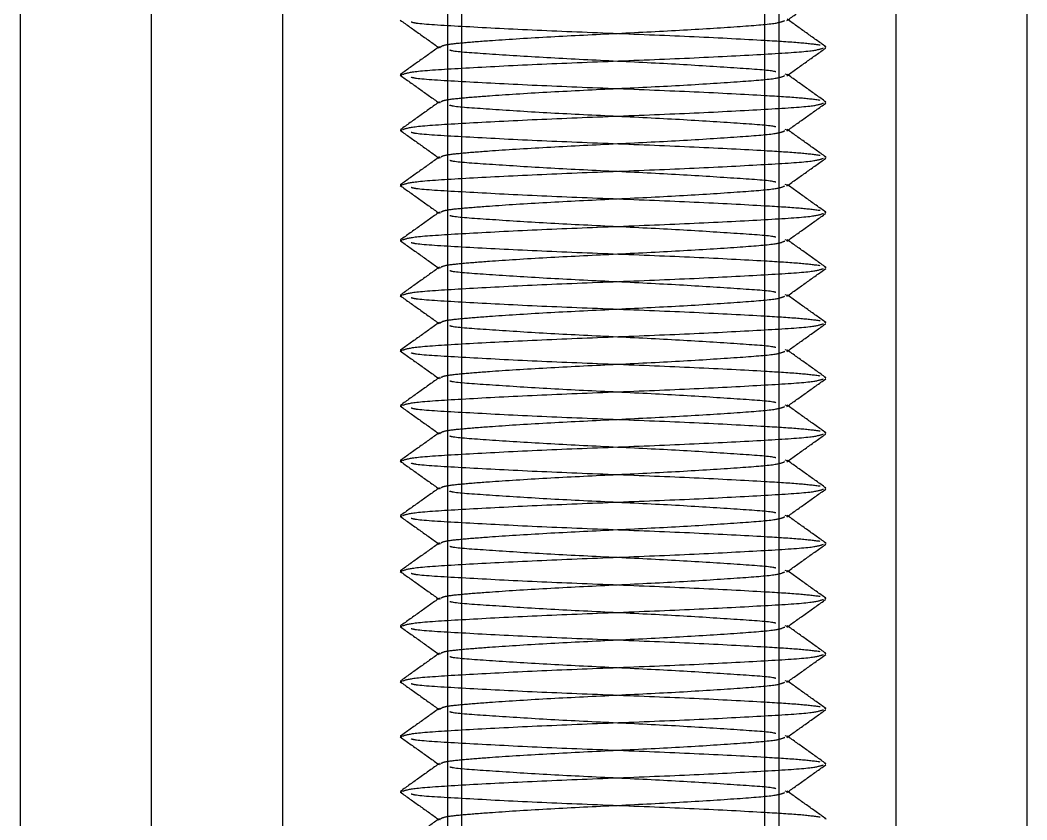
# Model space of a CAD drawing. Header units: metres. Extents: x 0 to 63075, y 0 to 44550.
# Drawn here: x 14248.49 to 14285, y 24705.82 to 24734.83 of the extents above; entities that cross this region are included whole.
import ezdxf

# ---------------------------------------------------------------- set-up
doc = ezdxf.new("R2010")
doc.units = ezdxf.units.M
doc.header["$LTSCALE"] = 75
doc.linetypes.add('HIDDEN2', pattern=[4.7625, 3.175, -1.5875])
for name, color, linetype in [('SDM', 7, 'Continuous'), ('SL4', 4, 'Continuous'), ('ST1', 7, 'HIDDEN2')]:
    doc.layers.add(name, color=color, linetype=linetype)

# ---------------------------------------------------------------- blocks, each defined once
blk = doc.blocks.new('A$Ca53c419a')
at = {"layer": 'SL4'}
for p, q in [((381.194, 204.642), (91.194, 204.642)), ((378.194, 199.885), (86.437, 199.885)), ((344.217, 195.122), (117.694, 195.122)), ((378.194, 172.892), (86.437, 172.892)), ((378.019, 168.135), (91.194, 168.135))]:
    blk.add_line(p, q, dxfattribs=at)
at = {"layer": 'ST1'}
for p, q in [((378.194, 204.642), (91.194, 204.642)), ((381.194, 195.122), (81.194, 195.122)), ((277.056, 190.806), (277.069, 190.862)), ((279.056, 190.806), (279.069, 190.862)), ((281.056, 190.806), (281.069, 190.862)), ((283.056, 190.806), (283.069, 190.862)), ((285.056, 190.806), (285.069, 190.862)), ((287.056, 190.806), (287.069, 190.862)), ((289.056, 190.806), (289.069, 190.862)), ((291.056, 190.806), (291.069, 190.862)), ((293.056, 190.806), (293.069, 190.862)), ((295.056, 190.806), (295.069, 190.862)), ((297.056, 190.806), (297.069, 190.862)), ((299.056, 190.806), (299.069, 190.862)), ((301.056, 190.806), (301.069, 190.862)), ((303.056, 190.806), (303.069, 190.862)), ((121.694, 189.135), (340.694, 189.135)), ((276.055, 189.403), (276.069, 189.456)), ((278.055, 189.403), (278.069, 189.456)), ((280.055, 189.403), (280.069, 189.456)), ((282.055, 189.403), (282.069, 189.456)), ((284.055, 189.403), (284.069, 189.456)), ((286.055, 189.403), (286.069, 189.456)), ((288.055, 189.403), (288.069, 189.456)), ((290.055, 189.403), (290.069, 189.456)), ((292.055, 189.403), (292.069, 189.456)), ((294.055, 189.403), (294.069, 189.456)), ((296.055, 189.403), (296.069, 189.456)), ((298.055, 189.403), (298.069, 189.456)), ((300.055, 189.403), (300.069, 189.456)), ((302.055, 189.403), (302.069, 189.456)), ((304.055, 189.403), (304.069, 189.456)), ((340.694, 188.635), (121.694, 188.635)), ((121.694, 177.635), (340.694, 177.635)), ((340.694, 177.135), (121.694, 177.135)), ((277.069, 176.814), (277.092, 176.902)), ((279.069, 176.814), (279.092, 176.902)), ((281.069, 176.814), (281.092, 176.902)), ((283.069, 176.814), (283.092, 176.902)), ((285.069, 176.814), (285.092, 176.902)), ((287.069, 176.814), (287.092, 176.902)), ((289.069, 176.814), (289.092, 176.902)), ((291.069, 176.814), (291.092, 176.902)), ((293.069, 176.814), (293.092, 176.902)), ((295.069, 176.814), (295.092, 176.902)), ((297.069, 176.814), (297.092, 176.902)), ((299.069, 176.814), (299.092, 176.902)), ((301.069, 176.814), (301.092, 176.902)), ((303.069, 176.814), (303.092, 176.902)), ((276.069, 175.408), (276.09, 175.466)), ((278.069, 175.408), (278.09, 175.466)), ((280.069, 175.408), (280.09, 175.466)), ((282.069, 175.408), (282.09, 175.466)), ((284.069, 175.408), (284.09, 175.466)), ((286.069, 175.408), (286.09, 175.466)), ((288.069, 175.408), (288.09, 175.466)), ((290.069, 175.408), (290.09, 175.466)), ((292.069, 175.408), (292.09, 175.466)), ((294.069, 175.408), (294.09, 175.466)), ((296.069, 175.408), (296.09, 175.466)), ((298.069, 175.408), (298.09, 175.466)), ((300.069, 175.408), (300.09, 175.466)), ((302.069, 175.408), (302.09, 175.466)), ((304.069, 175.408), (304.09, 175.466)), ((381.194, 172.892), (86.437, 172.892))]:
    blk.add_line(p, q, dxfattribs=at)
for points, knots in [([(276.093, 189.439), (275.926, 189.674), (275.591, 190.144), (275.256, 190.614), (275.088, 190.849)], [0, 0, 0, 0, 0.499908, 1, 1, 1, 1]), ([(277.056, 190.857), (276.889, 190.623), (276.555, 190.153), (276.221, 189.684), (276.053, 189.45)], [0, 0, 0, 0, 0.5000327, 1, 1, 1, 1]), ([(278.093, 189.439), (277.926, 189.674), (277.591, 190.144), (277.256, 190.614), (277.088, 190.849)], [0, 0, 0, 0, 0.499908, 1, 1, 1, 1]), ([(277.088, 190.771), (277.125, 190.666), (277.205, 190.439), (277.312, 188.718), (277.448, 186.178), (277.569, 183.135), (277.689, 180.092), (277.825, 177.553), (277.931, 175.843), (278.01, 175.618), (278.046, 175.515)], [0, 0, 0, 0, 0.111758, 0.239388, 0.372264, 0.501747, 0.63123, 0.764106, 0.891736, 1, 1, 1, 1]), ([(279.056, 190.857), (278.889, 190.623), (278.555, 190.153), (278.221, 189.684), (278.053, 189.45)], [0, 0, 0, 0, 0.500033, 1, 1, 1, 1]), ([(280.093, 189.439), (279.926, 189.674), (279.591, 190.144), (279.256, 190.614), (279.088, 190.849)], [0, 0, 0, 0, 0.499908, 1, 1, 1, 1]), ([(279.088, 190.771), (279.125, 190.666), (279.205, 190.439), (279.312, 188.718), (279.448, 186.178), (279.569, 183.135), (279.689, 180.092), (279.825, 177.553), (279.931, 175.843), (280.01, 175.618), (280.046, 175.515)], [0, 0, 0, 0, 0.111758, 0.239388, 0.372264, 0.501747, 0.63123, 0.764106, 0.891736, 1, 1, 1, 1]), ([(281.056, 190.857), (280.889, 190.623), (280.555, 190.153), (280.221, 189.684), (280.053, 189.45)], [0, 0, 0, 0, 0.5000327, 1, 1, 1, 1]), ([(282.093, 189.439), (281.926, 189.674), (281.591, 190.144), (281.256, 190.614), (281.088, 190.849)], [0, 0, 0, 0, 0.499908, 1, 1, 1, 1]), ([(281.088, 190.771), (281.125, 190.666), (281.205, 190.439), (281.312, 188.718), (281.448, 186.178), (281.569, 183.135), (281.689, 180.092), (281.825, 177.553), (281.931, 175.843), (282.01, 175.618), (282.046, 175.515)], [0, 0, 0, 0, 0.111758, 0.239388, 0.372264, 0.501747, 0.63123, 0.764106, 0.891736, 1, 1, 1, 1]), ([(283.056, 190.857), (282.889, 190.623), (282.555, 190.153), (282.221, 189.684), (282.053, 189.45)], [0, 0, 0, 0, 0.500033, 1, 1, 1, 1]), ([(284.093, 189.439), (283.926, 189.674), (283.591, 190.144), (283.256, 190.614), (283.088, 190.849)], [0, 0, 0, 0, 0.499908, 1, 1, 1, 1]), ([(283.088, 190.771), (283.125, 190.666), (283.205, 190.439), (283.312, 188.718), (283.448, 186.178), (283.569, 183.135), (283.689, 180.092), (283.825, 177.553), (283.931, 175.843), (284.01, 175.618), (284.046, 175.515)], [0, 0, 0, 0, 0.111758, 0.239388, 0.372264, 0.501747, 0.63123, 0.764106, 0.891736, 1, 1, 1, 1]), ([(285.056, 190.857), (284.889, 190.623), (284.555, 190.153), (284.221, 189.684), (284.053, 189.45)], [0, 0, 0, 0, 0.500033, 1, 1, 1, 1]), ([(286.093, 189.439), (285.926, 189.674), (285.591, 190.144), (285.256, 190.614), (285.088, 190.849)], [0, 0, 0, 0, 0.499908, 1, 1, 1, 1]), ([(285.088, 190.771), (285.125, 190.666), (285.205, 190.439), (285.312, 188.718), (285.448, 186.178), (285.569, 183.135), (285.689, 180.092), (285.825, 177.553), (285.931, 175.843), (286.01, 175.618), (286.046, 175.515)], [0, 0, 0, 0, 0.111758, 0.239388, 0.372264, 0.501747, 0.63123, 0.764106, 0.891736, 1, 1, 1, 1]), ([(287.056, 190.857), (286.889, 190.623), (286.555, 190.153), (286.221, 189.684), (286.053, 189.45)], [0, 0, 0, 0, 0.500033, 1, 1, 1, 1]), ([(288.093, 189.439), (287.926, 189.674), (287.591, 190.144), (287.256, 190.614), (287.088, 190.849)], [0, 0, 0, 0, 0.499908, 1, 1, 1, 1]), ([(287.088, 190.771), (287.125, 190.666), (287.205, 190.439), (287.312, 188.718), (287.448, 186.178), (287.569, 183.135), (287.689, 180.092), (287.825, 177.553), (287.931, 175.843), (288.01, 175.618), (288.046, 175.515)], [0, 0, 0, 0, 0.111758, 0.239388, 0.372264, 0.501747, 0.63123, 0.764106, 0.891736, 1, 1, 1, 1]), ([(289.056, 190.857), (288.889, 190.623), (288.555, 190.153), (288.221, 189.684), (288.053, 189.45)], [0, 0, 0, 0, 0.500033, 1, 1, 1, 1]), ([(290.093, 189.439), (289.926, 189.674), (289.591, 190.144), (289.256, 190.614), (289.088, 190.849)], [0, 0, 0, 0, 0.499908, 1, 1, 1, 1]), ([(289.088, 190.771), (289.125, 190.666), (289.205, 190.439), (289.312, 188.718), (289.448, 186.178), (289.569, 183.135), (289.689, 180.092), (289.825, 177.553), (289.931, 175.843), (290.01, 175.618), (290.046, 175.515)], [0, 0, 0, 0, 0.111758, 0.239388, 0.372264, 0.501747, 0.63123, 0.764106, 0.891736, 1, 1, 1, 1]), ([(291.056, 190.857), (290.889, 190.623), (290.555, 190.153), (290.221, 189.684), (290.053, 189.45)], [0, 0, 0, 0, 0.500033, 1, 1, 1, 1]), ([(292.093, 189.439), (291.926, 189.674), (291.591, 190.144), (291.256, 190.614), (291.088, 190.849)], [0, 0, 0, 0, 0.499908, 1, 1, 1, 1]), ([(291.088, 190.771), (291.125, 190.666), (291.205, 190.439), (291.312, 188.718), (291.448, 186.178), (291.569, 183.135), (291.689, 180.092), (291.825, 177.553), (291.931, 175.843), (292.01, 175.618), (292.046, 175.515)], [0, 0, 0, 0, 0.111758, 0.239388, 0.372264, 0.501747, 0.63123, 0.764106, 0.891736, 1, 1, 1, 1]), ([(293.056, 190.857), (292.889, 190.623), (292.555, 190.153), (292.221, 189.684), (292.053, 189.45)], [0, 0, 0, 0, 0.500033, 1, 1, 1, 1]), ([(294.093, 189.439), (293.926, 189.674), (293.591, 190.144), (293.256, 190.614), (293.088, 190.849)], [0, 0, 0, 0, 0.499908, 1, 1, 1, 1]), ([(293.088, 190.771), (293.125, 190.666), (293.205, 190.439), (293.312, 188.718), (293.448, 186.178), (293.569, 183.135), (293.689, 180.092), (293.825, 177.553), (293.931, 175.843), (294.01, 175.618), (294.046, 175.515)], [0, 0, 0, 0, 0.111758, 0.239388, 0.372264, 0.501747, 0.63123, 0.764106, 0.891736, 1, 1, 1, 1]), ([(295.056, 190.857), (294.889, 190.623), (294.555, 190.153), (294.221, 189.684), (294.053, 189.45)], [0, 0, 0, 0, 0.500033, 1, 1, 1, 1]), ([(296.093, 189.439), (295.926, 189.674), (295.591, 190.144), (295.256, 190.614), (295.088, 190.849)], [0, 0, 0, 0, 0.4999079, 1, 1, 1, 1]), ([(295.088, 190.771), (295.125, 190.666), (295.205, 190.439), (295.312, 188.718), (295.448, 186.178), (295.569, 183.135), (295.689, 180.092), (295.825, 177.553), (295.931, 175.843), (296.01, 175.618), (296.046, 175.515)], [0, 0, 0, 0, 0.111758, 0.239388, 0.372264, 0.501747, 0.63123, 0.764106, 0.891736, 1, 1, 1, 1]), ([(297.056, 190.857), (296.889, 190.623), (296.555, 190.153), (296.221, 189.684), (296.053, 189.45)], [0, 0, 0, 0, 0.5000327, 1, 1, 1, 1]), ([(298.093, 189.439), (297.926, 189.674), (297.591, 190.144), (297.256, 190.614), (297.088, 190.849)], [0, 0, 0, 0, 0.499908, 1, 1, 1, 1]), ([(297.088, 190.771), (297.125, 190.666), (297.205, 190.439), (297.312, 188.718), (297.448, 186.178), (297.569, 183.135), (297.689, 180.092), (297.825, 177.553), (297.931, 175.843), (298.01, 175.618), (298.046, 175.515)], [0, 0, 0, 0, 0.111758, 0.239388, 0.372264, 0.501747, 0.63123, 0.764106, 0.891736, 1, 1, 1, 1]), ([(299.056, 190.857), (298.889, 190.623), (298.555, 190.153), (298.221, 189.684), (298.053, 189.45)], [0, 0, 0, 0, 0.500033, 1, 1, 1, 1]), ([(300.093, 189.439), (299.926, 189.674), (299.591, 190.144), (299.256, 190.614), (299.088, 190.849)], [0, 0, 0, 0, 0.499908, 1, 1, 1, 1]), ([(299.088, 190.771), (299.125, 190.666), (299.205, 190.439), (299.312, 188.718), (299.448, 186.178), (299.569, 183.135), (299.689, 180.092), (299.825, 177.553), (299.931, 175.843), (300.01, 175.618), (300.046, 175.515)], [0, 0, 0, 0, 0.111758, 0.239388, 0.372264, 0.501747, 0.63123, 0.764106, 0.891736, 1, 1, 1, 1]), ([(301.056, 190.857), (300.889, 190.623), (300.555, 190.153), (300.221, 189.684), (300.053, 189.45)], [0, 0, 0, 0, 0.500033, 1, 1, 1, 1]), ([(302.093, 189.439), (301.926, 189.674), (301.591, 190.144), (301.256, 190.614), (301.088, 190.849)], [0, 0, 0, 0, 0.499908, 1, 1, 1, 1]), ([(301.088, 190.771), (301.125, 190.666), (301.205, 190.439), (301.312, 188.718), (301.448, 186.178), (301.569, 183.135), (301.689, 180.092), (301.825, 177.553), (301.931, 175.843), (302.01, 175.618), (302.046, 175.515)], [0, 0, 0, 0, 0.111758, 0.239388, 0.372264, 0.501747, 0.63123, 0.764106, 0.891736, 1, 1, 1, 1]), ([(303.056, 190.857), (302.889, 190.623), (302.555, 190.153), (302.221, 189.684), (302.053, 189.45)], [0, 0, 0, 0, 0.500033, 1, 1, 1, 1]), ([(304.093, 189.439), (303.926, 189.674), (303.591, 190.144), (303.256, 190.614), (303.088, 190.849)], [0, 0, 0, 0, 0.499908, 1, 1, 1, 1]), ([(303.088, 190.771), (303.125, 190.666), (303.205, 190.439), (303.312, 188.718), (303.448, 186.178), (303.569, 183.135), (303.689, 180.092), (303.825, 177.553), (303.931, 175.843), (304.01, 175.618), (304.046, 175.515)], [0, 0, 0, 0, 0.111758, 0.239388, 0.372264, 0.501747, 0.63123, 0.764106, 0.891736, 1, 1, 1, 1]), ([(305.056, 190.857), (304.889, 190.623), (304.555, 190.153), (304.221, 189.684), (304.053, 189.45)], [0, 0, 0, 0, 0.500033, 1, 1, 1, 1]), ([(276.147, 175.625), (276.175, 175.844), (276.232, 176.282), (276.325, 177.786), (276.448, 180.095), (276.569, 183.132), (276.689, 186.186), (276.826, 188.687), (276.912, 190.206), (276.968, 190.411), (276.983, 190.463)], [0, 0, 0, 0, 0.103388, 0.206233, 0.357671, 0.505243, 0.652814, 0.804253, 0.949712, 1, 1, 1, 1]), ([(278.147, 175.625), (278.175, 175.844), (278.232, 176.282), (278.325, 177.786), (278.448, 180.095), (278.569, 183.132), (278.689, 186.186), (278.826, 188.687), (278.912, 190.206), (278.968, 190.411), (278.983, 190.463)], [0, 0, 0, 0, 0.103388, 0.206233, 0.357671, 0.505243, 0.652814, 0.804253, 0.949712, 1, 1, 1, 1]), ([(280.147, 175.625), (280.175, 175.844), (280.232, 176.282), (280.325, 177.786), (280.448, 180.095), (280.569, 183.132), (280.689, 186.186), (280.826, 188.687), (280.912, 190.206), (280.968, 190.411), (280.983, 190.463)], [0, 0, 0, 0, 0.103388, 0.206233, 0.357671, 0.505243, 0.652814, 0.804253, 0.949712, 1, 1, 1, 1]), ([(282.147, 175.625), (282.175, 175.844), (282.232, 176.282), (282.325, 177.786), (282.448, 180.095), (282.569, 183.132), (282.689, 186.186), (282.826, 188.687), (282.912, 190.206), (282.968, 190.411), (282.983, 190.463)], [0, 0, 0, 0, 0.103388, 0.206233, 0.357671, 0.505243, 0.652814, 0.804253, 0.949712, 1, 1, 1, 1]), ([(284.147, 175.625), (284.175, 175.844), (284.232, 176.282), (284.325, 177.786), (284.448, 180.095), (284.569, 183.132), (284.689, 186.186), (284.826, 188.687), (284.912, 190.206), (284.968, 190.411), (284.983, 190.463)], [0, 0, 0, 0, 0.103388, 0.206233, 0.357671, 0.505243, 0.652814, 0.804253, 0.949712, 1, 1, 1, 1]), ([(286.147, 175.625), (286.175, 175.844), (286.232, 176.282), (286.325, 177.786), (286.448, 180.095), (286.569, 183.132), (286.689, 186.186), (286.826, 188.687), (286.912, 190.206), (286.968, 190.411), (286.983, 190.463)], [0, 0, 0, 0, 0.103388, 0.206233, 0.357671, 0.505243, 0.652814, 0.804253, 0.949712, 1, 1, 1, 1]), ([(288.147, 175.625), (288.175, 175.844), (288.232, 176.282), (288.325, 177.786), (288.448, 180.095), (288.569, 183.132), (288.689, 186.186), (288.826, 188.687), (288.912, 190.206), (288.968, 190.411), (288.983, 190.463)], [0, 0, 0, 0, 0.103388, 0.206233, 0.357671, 0.505243, 0.652814, 0.804253, 0.949712, 1, 1, 1, 1]), ([(290.147, 175.625), (290.175, 175.844), (290.232, 176.282), (290.325, 177.786), (290.448, 180.095), (290.569, 183.132), (290.689, 186.186), (290.826, 188.687), (290.912, 190.206), (290.968, 190.411), (290.983, 190.463)], [0, 0, 0, 0, 0.103388, 0.206233, 0.357671, 0.505243, 0.652814, 0.804253, 0.949712, 1, 1, 1, 1]), ([(292.147, 175.625), (292.175, 175.844), (292.232, 176.282), (292.325, 177.786), (292.448, 180.095), (292.569, 183.132), (292.689, 186.186), (292.826, 188.687), (292.912, 190.206), (292.968, 190.411), (292.983, 190.463)], [0, 0, 0, 0, 0.103388, 0.206233, 0.357671, 0.505243, 0.652814, 0.804253, 0.949712, 1, 1, 1, 1]), ([(294.147, 175.625), (294.175, 175.844), (294.232, 176.282), (294.325, 177.786), (294.448, 180.095), (294.569, 183.132), (294.689, 186.186), (294.826, 188.687), (294.912, 190.206), (294.968, 190.411), (294.983, 190.463)], [0, 0, 0, 0, 0.103388, 0.206233, 0.357671, 0.505243, 0.652814, 0.804253, 0.949712, 1, 1, 1, 1]), ([(296.147, 175.625), (296.175, 175.844), (296.232, 176.282), (296.325, 177.786), (296.448, 180.095), (296.569, 183.132), (296.689, 186.186), (296.826, 188.687), (296.912, 190.206), (296.968, 190.411), (296.983, 190.463)], [0, 0, 0, 0, 0.103388, 0.206233, 0.357671, 0.505243, 0.652814, 0.804253, 0.949712, 1, 1, 1, 1]), ([(298.147, 175.625), (298.175, 175.844), (298.232, 176.282), (298.325, 177.786), (298.448, 180.095), (298.569, 183.132), (298.689, 186.186), (298.826, 188.687), (298.912, 190.206), (298.968, 190.411), (298.983, 190.463)], [0, 0, 0, 0, 0.103388, 0.206233, 0.357671, 0.505243, 0.652814, 0.804253, 0.949712, 1, 1, 1, 1]), ([(300.147, 175.625), (300.175, 175.844), (300.232, 176.282), (300.325, 177.786), (300.448, 180.095), (300.569, 183.132), (300.689, 186.186), (300.826, 188.687), (300.912, 190.206), (300.968, 190.411), (300.983, 190.463)], [0, 0, 0, 0, 0.103388, 0.206233, 0.357671, 0.505243, 0.652814, 0.804253, 0.949712, 1, 1, 1, 1]), ([(302.147, 175.625), (302.175, 175.844), (302.232, 176.282), (302.325, 177.786), (302.448, 180.095), (302.569, 183.132), (302.689, 186.186), (302.826, 188.687), (302.912, 190.206), (302.968, 190.411), (302.983, 190.463)], [0, 0, 0, 0, 0.103388, 0.206233, 0.357671, 0.505243, 0.652814, 0.804253, 0.949712, 1, 1, 1, 1]), ([(304.147, 175.625), (304.175, 175.844), (304.232, 176.282), (304.325, 177.786), (304.448, 180.095), (304.569, 183.132), (304.689, 186.186), (304.826, 188.687), (304.912, 190.206), (304.968, 190.411), (304.983, 190.463)], [0, 0, 0, 0, 0.103388, 0.206233, 0.357671, 0.505243, 0.652814, 0.804253, 0.949712, 1, 1, 1, 1]), ([(276.092, 189.391), (276.116, 189.35), (276.168, 189.262), (276.238, 188.621), (276.328, 187.48), (276.448, 185.618), (276.569, 183.137), (276.689, 180.645), (276.825, 178.57), (276.93, 177.181), (277.007, 176.998), (277.042, 176.915)], [0, 0, 0, 0, 0.072607, 0.155069, 0.237884, 0.371691, 0.502076, 0.632461, 0.766268, 0.894784, 1, 1, 1, 1]), ([(278.092, 189.391), (278.116, 189.35), (278.168, 189.262), (278.238, 188.621), (278.328, 187.48), (278.448, 185.618), (278.569, 183.137), (278.689, 180.645), (278.825, 178.57), (278.93, 177.181), (279.007, 176.998), (279.042, 176.915)], [0, 0, 0, 0, 0.072607, 0.155069, 0.237884, 0.371691, 0.502076, 0.632461, 0.766268, 0.894784, 1, 1, 1, 1]), ([(280.092, 189.391), (280.116, 189.35), (280.168, 189.262), (280.238, 188.621), (280.328, 187.48), (280.448, 185.618), (280.569, 183.137), (280.689, 180.645), (280.825, 178.57), (280.93, 177.181), (281.007, 176.998), (281.042, 176.915)], [0, 0, 0, 0, 0.072607, 0.155069, 0.237884, 0.371691, 0.502076, 0.632461, 0.766268, 0.894784, 1, 1, 1, 1]), ([(282.092, 189.391), (282.116, 189.35), (282.168, 189.262), (282.238, 188.621), (282.328, 187.48), (282.448, 185.618), (282.569, 183.137), (282.689, 180.645), (282.825, 178.57), (282.93, 177.181), (283.007, 176.998), (283.042, 176.915)], [0, 0, 0, 0, 0.072607, 0.155069, 0.237884, 0.371691, 0.502076, 0.632461, 0.766268, 0.894784, 1, 1, 1, 1]), ([(284.092, 189.391), (284.116, 189.35), (284.168, 189.262), (284.238, 188.621), (284.328, 187.48), (284.448, 185.618), (284.569, 183.137), (284.689, 180.645), (284.825, 178.57), (284.93, 177.181), (285.007, 176.998), (285.042, 176.915)], [0, 0, 0, 0, 0.072607, 0.155069, 0.237884, 0.371691, 0.502076, 0.632461, 0.766268, 0.894784, 1, 1, 1, 1]), ([(286.092, 189.391), (286.116, 189.35), (286.168, 189.262), (286.238, 188.621), (286.328, 187.48), (286.448, 185.618), (286.569, 183.137), (286.689, 180.645), (286.825, 178.57), (286.93, 177.181), (287.007, 176.998), (287.042, 176.915)], [0, 0, 0, 0, 0.072607, 0.155069, 0.237884, 0.371691, 0.502076, 0.632461, 0.766268, 0.894784, 1, 1, 1, 1]), ([(288.092, 189.391), (288.116, 189.35), (288.168, 189.262), (288.238, 188.621), (288.328, 187.48), (288.448, 185.618), (288.569, 183.137), (288.689, 180.645), (288.825, 178.57), (288.93, 177.181), (289.007, 176.998), (289.042, 176.915)], [0, 0, 0, 0, 0.072607, 0.155069, 0.237884, 0.371691, 0.502076, 0.632461, 0.766268, 0.894784, 1, 1, 1, 1]), ([(290.092, 189.391), (290.116, 189.35), (290.168, 189.262), (290.238, 188.621), (290.328, 187.48), (290.448, 185.618), (290.569, 183.137), (290.689, 180.645), (290.825, 178.57), (290.93, 177.181), (291.007, 176.998), (291.042, 176.915)], [0, 0, 0, 0, 0.072607, 0.155069, 0.237884, 0.371691, 0.502076, 0.632461, 0.766268, 0.894784, 1, 1, 1, 1]), ([(292.092, 189.391), (292.116, 189.35), (292.168, 189.262), (292.238, 188.621), (292.328, 187.48), (292.448, 185.618), (292.569, 183.137), (292.689, 180.645), (292.825, 178.57), (292.93, 177.181), (293.007, 176.998), (293.042, 176.915)], [0, 0, 0, 0, 0.072607, 0.155069, 0.237884, 0.371691, 0.502076, 0.632461, 0.766268, 0.894784, 1, 1, 1, 1]), ([(294.092, 189.391), (294.116, 189.35), (294.168, 189.262), (294.238, 188.621), (294.328, 187.48), (294.448, 185.618), (294.569, 183.137), (294.689, 180.645), (294.825, 178.57), (294.93, 177.181), (295.007, 176.998), (295.042, 176.915)], [0, 0, 0, 0, 0.072607, 0.155069, 0.237884, 0.371691, 0.502076, 0.632461, 0.766268, 0.894784, 1, 1, 1, 1]), ([(296.092, 189.391), (296.116, 189.35), (296.168, 189.262), (296.238, 188.621), (296.328, 187.48), (296.448, 185.618), (296.569, 183.137), (296.689, 180.645), (296.825, 178.57), (296.93, 177.181), (297.007, 176.998), (297.042, 176.915)], [0, 0, 0, 0, 0.072607, 0.155069, 0.237884, 0.371691, 0.502076, 0.632461, 0.766268, 0.894784, 1, 1, 1, 1]), ([(298.092, 189.391), (298.116, 189.35), (298.168, 189.262), (298.238, 188.621), (298.328, 187.48), (298.448, 185.618), (298.569, 183.137), (298.689, 180.645), (298.825, 178.57), (298.93, 177.181), (299.007, 176.998), (299.042, 176.915)], [0, 0, 0, 0, 0.072607, 0.155069, 0.237884, 0.371691, 0.502076, 0.632461, 0.766268, 0.894784, 1, 1, 1, 1]), ([(300.092, 189.391), (300.116, 189.35), (300.168, 189.262), (300.238, 188.621), (300.328, 187.48), (300.448, 185.618), (300.569, 183.137), (300.689, 180.645), (300.825, 178.57), (300.93, 177.181), (301.007, 176.998), (301.042, 176.915)], [0, 0, 0, 0, 0.072607, 0.155069, 0.237884, 0.371691, 0.502076, 0.632461, 0.766268, 0.894784, 1, 1, 1, 1]), ([(302.092, 189.391), (302.116, 189.35), (302.168, 189.262), (302.238, 188.621), (302.328, 187.48), (302.448, 185.618), (302.569, 183.137), (302.689, 180.645), (302.825, 178.57), (302.93, 177.181), (303.007, 176.998), (303.042, 176.915)], [0, 0, 0, 0, 0.072607, 0.155069, 0.237884, 0.371691, 0.502076, 0.632461, 0.766268, 0.894784, 1, 1, 1, 1]), ([(304.092, 189.391), (304.116, 189.35), (304.168, 189.262), (304.238, 188.621), (304.328, 187.48), (304.448, 185.618), (304.569, 183.137), (304.689, 180.645), (304.825, 178.57), (304.93, 177.181), (305.007, 176.998), (305.042, 176.915)], [0, 0, 0, 0, 0.072607, 0.155069, 0.237884, 0.371691, 0.502076, 0.632461, 0.766268, 0.894784, 1, 1, 1, 1]), ([(277.181, 177.241), (277.186, 177.26), (277.234, 177.422), (277.311, 178.611), (277.448, 180.635), (277.569, 183.135), (277.689, 185.633), (277.826, 187.666), (277.906, 188.873), (277.957, 189.036), (277.966, 189.064)], [0, 0, 0, 0, 0.020732, 0.175704, 0.337058, 0.494284, 0.651511, 0.812864, 0.967837, 1, 1, 1, 1]), ([(279.181, 177.241), (279.186, 177.26), (279.234, 177.422), (279.311, 178.611), (279.448, 180.635), (279.569, 183.135), (279.689, 185.633), (279.826, 187.666), (279.906, 188.873), (279.957, 189.036), (279.966, 189.064)], [0, 0, 0, 0, 0.020732, 0.175704, 0.337058, 0.494284, 0.651511, 0.812864, 0.967837, 1, 1, 1, 1]), ([(281.181, 177.241), (281.186, 177.26), (281.234, 177.422), (281.311, 178.611), (281.448, 180.635), (281.569, 183.135), (281.689, 185.633), (281.826, 187.666), (281.906, 188.873), (281.957, 189.036), (281.966, 189.064)], [0, 0, 0, 0, 0.020732, 0.175704, 0.337058, 0.494284, 0.651511, 0.812864, 0.967837, 1, 1, 1, 1]), ([(283.181, 177.241), (283.186, 177.26), (283.234, 177.422), (283.311, 178.611), (283.448, 180.635), (283.569, 183.135), (283.689, 185.633), (283.826, 187.666), (283.906, 188.873), (283.957, 189.036), (283.966, 189.064)], [0, 0, 0, 0, 0.020732, 0.175704, 0.337058, 0.494284, 0.651511, 0.812864, 0.967837, 1, 1, 1, 1]), ([(285.181, 177.241), (285.186, 177.26), (285.234, 177.422), (285.311, 178.611), (285.448, 180.635), (285.569, 183.135), (285.689, 185.633), (285.826, 187.666), (285.906, 188.873), (285.957, 189.036), (285.966, 189.064)], [0, 0, 0, 0, 0.020732, 0.175704, 0.337058, 0.494284, 0.651511, 0.812864, 0.967837, 1, 1, 1, 1]), ([(287.181, 177.241), (287.186, 177.26), (287.234, 177.422), (287.311, 178.611), (287.448, 180.635), (287.569, 183.135), (287.689, 185.633), (287.826, 187.666), (287.906, 188.873), (287.957, 189.036), (287.966, 189.064)], [0, 0, 0, 0, 0.020732, 0.175704, 0.337058, 0.494284, 0.651511, 0.812864, 0.967837, 1, 1, 1, 1]), ([(289.181, 177.241), (289.186, 177.26), (289.234, 177.422), (289.311, 178.611), (289.448, 180.635), (289.569, 183.135), (289.689, 185.633), (289.826, 187.666), (289.906, 188.873), (289.957, 189.036), (289.966, 189.064)], [0, 0, 0, 0, 0.020732, 0.175704, 0.337058, 0.494284, 0.651511, 0.812864, 0.967837, 1, 1, 1, 1]), ([(291.181, 177.241), (291.186, 177.26), (291.234, 177.422), (291.311, 178.611), (291.448, 180.635), (291.569, 183.135), (291.689, 185.633), (291.826, 187.666), (291.906, 188.873), (291.957, 189.036), (291.966, 189.064)], [0, 0, 0, 0, 0.020732, 0.175704, 0.337058, 0.494284, 0.651511, 0.812864, 0.967837, 1, 1, 1, 1]), ([(293.181, 177.241), (293.186, 177.26), (293.234, 177.422), (293.311, 178.611), (293.448, 180.635), (293.569, 183.135), (293.689, 185.633), (293.826, 187.666), (293.906, 188.873), (293.957, 189.036), (293.966, 189.064)], [0, 0, 0, 0, 0.020732, 0.175704, 0.337058, 0.494284, 0.651511, 0.812864, 0.967837, 1, 1, 1, 1]), ([(295.181, 177.241), (295.186, 177.26), (295.234, 177.422), (295.311, 178.611), (295.448, 180.635), (295.569, 183.135), (295.689, 185.633), (295.826, 187.666), (295.906, 188.873), (295.957, 189.036), (295.966, 189.064)], [0, 0, 0, 0, 0.020732, 0.175704, 0.337058, 0.494284, 0.651511, 0.812864, 0.967837, 1, 1, 1, 1]), ([(297.181, 177.241), (297.186, 177.26), (297.234, 177.422), (297.311, 178.611), (297.448, 180.635), (297.569, 183.135), (297.689, 185.633), (297.826, 187.666), (297.906, 188.873), (297.957, 189.036), (297.966, 189.064)], [0, 0, 0, 0, 0.020732, 0.175704, 0.337058, 0.494284, 0.651511, 0.812864, 0.967837, 1, 1, 1, 1]), ([(299.181, 177.241), (299.186, 177.26), (299.234, 177.422), (299.311, 178.611), (299.448, 180.635), (299.569, 183.135), (299.689, 185.633), (299.826, 187.666), (299.906, 188.873), (299.957, 189.036), (299.966, 189.064)], [0, 0, 0, 0, 0.020732, 0.175704, 0.337058, 0.494284, 0.651511, 0.812864, 0.967837, 1, 1, 1, 1]), ([(301.181, 177.241), (301.186, 177.26), (301.234, 177.422), (301.311, 178.611), (301.448, 180.635), (301.569, 183.135), (301.689, 185.633), (301.826, 187.666), (301.906, 188.873), (301.957, 189.036), (301.966, 189.064)], [0, 0, 0, 0, 0.020732, 0.175704, 0.337058, 0.494284, 0.651511, 0.812864, 0.967837, 1, 1, 1, 1]), ([(303.181, 177.241), (303.186, 177.26), (303.234, 177.422), (303.311, 178.611), (303.448, 180.635), (303.569, 183.135), (303.689, 185.633), (303.826, 187.666), (303.906, 188.873), (303.957, 189.036), (303.966, 189.064)], [0, 0, 0, 0, 0.020732, 0.175704, 0.337058, 0.494284, 0.651511, 0.812864, 0.967837, 1, 1, 1, 1]), ([(276.09, 175.423), (276.257, 175.658), (276.591, 176.127), (276.926, 176.596), (277.093, 176.831)], [0, 0, 0, 0, 0.500042, 1, 1, 1, 1]), ([(277.041, 176.836), (277.208, 176.601), (277.543, 176.131), (277.878, 175.661), (278.045, 175.426)], [0, 0, 0, 0, 0.4999108, 1, 1, 1, 1]), ([(278.09, 175.423), (278.257, 175.658), (278.591, 176.127), (278.926, 176.596), (279.093, 176.831)], [0, 0, 0, 0, 0.500042, 1, 1, 1, 1]), ([(279.041, 176.836), (279.208, 176.601), (279.543, 176.131), (279.878, 175.661), (280.045, 175.426)], [0, 0, 0, 0, 0.499911, 1, 1, 1, 1]), ([(280.09, 175.423), (280.257, 175.658), (280.591, 176.127), (280.926, 176.596), (281.093, 176.831)], [0, 0, 0, 0, 0.500042, 1, 1, 1, 1]), ([(281.041, 176.836), (281.208, 176.601), (281.543, 176.131), (281.878, 175.661), (282.045, 175.426)], [0, 0, 0, 0, 0.499911, 1, 1, 1, 1]), ([(282.09, 175.423), (282.257, 175.658), (282.591, 176.127), (282.926, 176.596), (283.093, 176.831)], [0, 0, 0, 0, 0.5000417, 1, 1, 1, 1]), ([(283.041, 176.836), (283.208, 176.601), (283.543, 176.131), (283.878, 175.661), (284.045, 175.426)], [0, 0, 0, 0, 0.499911, 1, 1, 1, 1]), ([(284.09, 175.423), (284.257, 175.658), (284.591, 176.127), (284.926, 176.596), (285.093, 176.831)], [0, 0, 0, 0, 0.5000417, 1, 1, 1, 1]), ([(285.041, 176.836), (285.208, 176.601), (285.543, 176.131), (285.878, 175.661), (286.045, 175.426)], [0, 0, 0, 0, 0.4999108, 1, 1, 1, 1]), ([(286.09, 175.423), (286.257, 175.658), (286.591, 176.127), (286.926, 176.596), (287.093, 176.831)], [0, 0, 0, 0, 0.500042, 1, 1, 1, 1]), ([(287.041, 176.836), (287.208, 176.601), (287.543, 176.131), (287.878, 175.661), (288.045, 175.426)], [0, 0, 0, 0, 0.499911, 1, 1, 1, 1]), ([(288.09, 175.423), (288.257, 175.658), (288.591, 176.127), (288.926, 176.596), (289.093, 176.831)], [0, 0, 0, 0, 0.500042, 1, 1, 1, 1]), ([(289.041, 176.836), (289.208, 176.601), (289.543, 176.131), (289.878, 175.661), (290.045, 175.426)], [0, 0, 0, 0, 0.499911, 1, 1, 1, 1]), ([(290.09, 175.423), (290.257, 175.658), (290.591, 176.127), (290.926, 176.596), (291.093, 176.831)], [0, 0, 0, 0, 0.5000417, 1, 1, 1, 1]), ([(291.041, 176.836), (291.208, 176.601), (291.543, 176.131), (291.878, 175.661), (292.045, 175.426)], [0, 0, 0, 0, 0.499911, 1, 1, 1, 1]), ([(292.09, 175.423), (292.257, 175.658), (292.591, 176.127), (292.926, 176.596), (293.093, 176.831)], [0, 0, 0, 0, 0.5000417, 1, 1, 1, 1]), ([(293.041, 176.836), (293.208, 176.601), (293.543, 176.131), (293.878, 175.661), (294.045, 175.426)], [0, 0, 0, 0, 0.499911, 1, 1, 1, 1]), ([(294.09, 175.423), (294.257, 175.658), (294.591, 176.127), (294.926, 176.596), (295.093, 176.831)], [0, 0, 0, 0, 0.500042, 1, 1, 1, 1]), ([(295.041, 176.836), (295.208, 176.601), (295.543, 176.131), (295.878, 175.661), (296.045, 175.426)], [0, 0, 0, 0, 0.499911, 1, 1, 1, 1]), ([(296.09, 175.423), (296.257, 175.658), (296.591, 176.127), (296.926, 176.596), (297.093, 176.831)], [0, 0, 0, 0, 0.500042, 1, 1, 1, 1]), ([(297.041, 176.836), (297.208, 176.601), (297.543, 176.131), (297.878, 175.661), (298.045, 175.426)], [0, 0, 0, 0, 0.499911, 1, 1, 1, 1]), ([(298.09, 175.423), (298.257, 175.658), (298.591, 176.127), (298.926, 176.596), (299.093, 176.831)], [0, 0, 0, 0, 0.5000417, 1, 1, 1, 1]), ([(299.041, 176.836), (299.208, 176.601), (299.543, 176.131), (299.878, 175.661), (300.045, 175.426)], [0, 0, 0, 0, 0.499911, 1, 1, 1, 1]), ([(300.09, 175.423), (300.257, 175.658), (300.591, 176.127), (300.926, 176.596), (301.093, 176.831)], [0, 0, 0, 0, 0.5000417, 1, 1, 1, 1]), ([(301.041, 176.836), (301.208, 176.601), (301.543, 176.131), (301.878, 175.661), (302.045, 175.426)], [0, 0, 0, 0, 0.4999108, 1, 1, 1, 1]), ([(302.09, 175.423), (302.257, 175.658), (302.591, 176.127), (302.926, 176.596), (303.093, 176.831)], [0, 0, 0, 0, 0.5000417, 1, 1, 1, 1]), ([(303.041, 176.836), (303.208, 176.601), (303.543, 176.131), (303.878, 175.661), (304.045, 175.426)], [0, 0, 0, 0, 0.499911, 1, 1, 1, 1]), ([(304.09, 175.423), (304.257, 175.658), (304.591, 176.127), (304.926, 176.596), (305.093, 176.831)], [0, 0, 0, 0, 0.500042, 1, 1, 1, 1]), ([(305.041, 176.836), (305.208, 176.601), (305.543, 176.131), (305.878, 175.661), (306.045, 175.426)], [0, 0, 0, 0, 0.499911, 1, 1, 1, 1])]:
    blk.add_open_spline(points, degree=3, knots=knots, dxfattribs=at)

msp = doc.modelspace()

# ---------------------------------------------------------------- block references
at = {"layer": 'SDM', "rotation": 90}
msp.add_blockref('A$Ca53c419a', (14453.134, 24429.769), dxfattribs=at)

doc.saveas('drawing.dxf')
